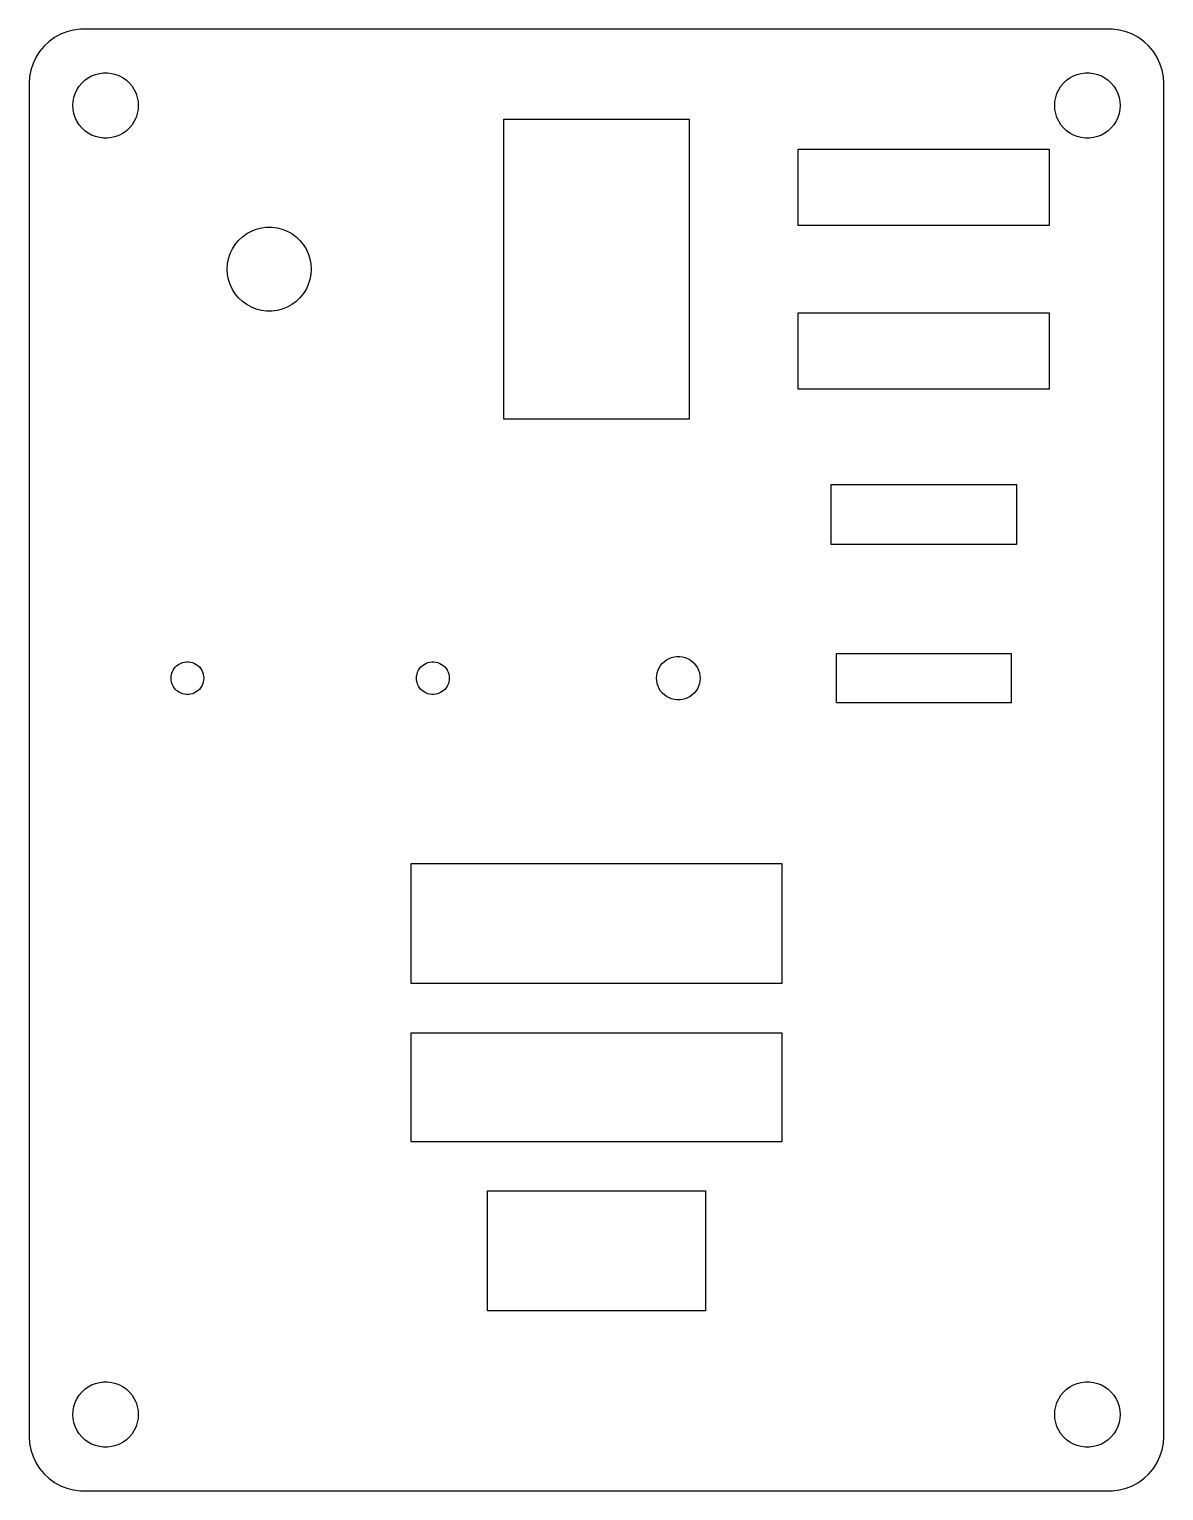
# Model space of a CAD drawing. Header units: metres. Extents: x -52 to 52, y -67 to 3091.
# Drawn here: x -52 to 52, y 221 to 355 of the extents above; entities that cross this region are included whole.
import ezdxf

# ---------------------------------------------------------------- set-up
doc = ezdxf.new("R2010")
doc.units = ezdxf.units.M

msp = doc.modelspace()

# ---------------------------------------------------------------- linework, layer by layer
for p, q in [((-50.1871, 353.853), (-50.6448, 353.423)), ((-49.6791, 354.222), (-50.1871, 353.853)), ((-49.1289, 354.524), (-49.6791, 354.222)), ((-48.5451, 354.755), (-49.1289, 354.524)), ((-47.9369, 354.911), (-48.5451, 354.755)), ((-47.3139, 354.99), (-47.9369, 354.911)), ((47.3139, 354.99), (-47.3139, 354.99)), ((47.9369, 354.911), (47.3139, 354.99)), ((48.5451, 354.755), (47.9369, 354.911)), ((49.1289, 354.524), (48.5451, 354.755)), ((49.6791, 354.222), (49.1289, 354.524)), ((50.1871, 353.853), (49.6791, 354.222)), ((50.6448, 353.423), (50.1871, 353.853)), ((-51.3815, 352.409), (-51.6489, 351.841)), ((-51.0451, 352.939), (-51.3815, 352.409)), ((-50.6448, 353.423), (-51.0451, 352.939)), ((51.0451, 352.939), (50.6448, 353.423)), ((51.3815, 352.409), (51.0451, 352.939)), ((51.6489, 351.841), (51.3815, 352.409)), ((-51.8429, 351.243), (-51.9606, 350.627)), ((-51.6489, 351.841), (-51.8429, 351.243)), ((51.8429, 351.243), (51.6489, 351.841)), ((51.9606, 350.627), (51.8429, 351.243)), ((-51.9606, 350.627), (-52, 350)), ((-52, 350), (-52, 226)), ((-47.6289, 349.445), (-47.427, 349.763)), ((-47.427, 349.763), (-47.1869, 350.054)), ((-47.1869, 350.054), (-46.9123, 350.312)), ((-46.9123, 350.312), (-46.6075, 350.533)), ((-46.6075, 350.533), (-46.2773, 350.714)), ((-46.2773, 350.714), (-45.927, 350.853)), ((-45.927, 350.853), (-45.5621, 350.947)), ((-45.5621, 350.947), (-45.1884, 350.994)), ((-45.1884, 350.994), (-44.8116, 350.994)), ((-44.8116, 350.994), (-44.4379, 350.947)), ((-44.4379, 350.947), (-44.0729, 350.853)), ((-44.0729, 350.853), (-43.7227, 350.714)), ((-43.7227, 350.714), (-43.3925, 350.533)), ((-43.3925, 350.533), (-43.0877, 350.312)), ((-43.0877, 350.312), (-42.8131, 350.054)), ((-42.8131, 350.054), (-42.5729, 349.763)), ((-42.5729, 349.763), (-42.3711, 349.445)), ((42.3711, 349.445), (42.5729, 349.763)), ((42.5729, 349.763), (42.8131, 350.054)), ((42.8131, 350.054), (43.0877, 350.312)), ((43.0877, 350.312), (43.3925, 350.533)), ((43.3925, 350.533), (43.7227, 350.714)), ((43.7227, 350.714), (44.0729, 350.853)), ((44.0729, 350.853), (44.4379, 350.947)), ((44.4379, 350.947), (44.8116, 350.994)), ((44.8116, 350.994), (45.1884, 350.994)), ((45.1884, 350.994), (45.5621, 350.947)), ((45.5621, 350.947), (45.927, 350.853)), ((45.927, 350.853), (46.2773, 350.714)), ((46.2773, 350.714), (46.6075, 350.533)), ((46.6075, 350.533), (46.9123, 350.312)), ((46.9123, 350.312), (47.1869, 350.054)), ((47.1869, 350.054), (47.427, 349.763)), ((47.427, 349.763), (47.6289, 349.445)), ((52, 350), (51.9606, 350.627)), ((52, 226), (52, 350)), ((-48, 348), (-47.9763, 348.376)), ((-47.9763, 348.376), (-47.9057, 348.746)), ((-47.9057, 348.746), (-47.7893, 349.104)), ((-47.7893, 349.104), (-47.6289, 349.445)), ((-42.3711, 349.445), (-42.2107, 349.104)), ((-42.2107, 349.104), (-42.0942, 348.746)), ((-42.0942, 348.746), (-42.0237, 348.376)), ((-42.0237, 348.376), (-42, 348)), ((42, 348), (42.0237, 348.376)), ((42.0237, 348.376), (42.0942, 348.746)), ((42.0942, 348.746), (42.2107, 349.104)), ((42.2107, 349.104), (42.3711, 349.445)), ((47.6289, 349.445), (47.7893, 349.104)), ((47.7893, 349.104), (47.9057, 348.746)), ((47.9057, 348.746), (47.9763, 348.376)), ((47.9763, 348.376), (48, 348)), ((-47.9763, 347.624), (-48, 348)), ((-47.9057, 347.254), (-47.9763, 347.624)), ((-47.7893, 346.896), (-47.9057, 347.254)), ((-42.0942, 347.254), (-42.2107, 346.896)), ((-42.0237, 347.624), (-42.0942, 347.254)), ((-42, 348), (-42.0237, 347.624)), ((42.0237, 347.624), (42, 348)), ((42.0942, 347.254), (42.0237, 347.624)), ((42.2107, 346.896), (42.0942, 347.254)), ((47.9057, 347.254), (47.7893, 346.896)), ((47.9763, 347.624), (47.9057, 347.254)), ((48, 348), (47.9763, 347.624)), ((-47.6289, 346.555), (-47.7893, 346.896)), ((-47.427, 346.237), (-47.6289, 346.555)), ((-47.1869, 345.946), (-47.427, 346.237)), ((-46.9123, 345.688), (-47.1869, 345.946)), ((-46.6075, 345.467), (-46.9123, 345.688)), ((-43.0877, 345.688), (-43.3925, 345.467)), ((-42.8131, 345.946), (-43.0877, 345.688)), ((-42.5729, 346.237), (-42.8131, 345.946)), ((-42.3711, 346.555), (-42.5729, 346.237)), ((-42.2107, 346.896), (-42.3711, 346.555)), ((-8.5, 319.25), (-8.5, 346.75)), ((-8.5, 346.75), (8.5, 346.75)), ((8.5, 346.75), (8.5, 319.25)), ((42.3711, 346.555), (42.2107, 346.896)), ((42.5729, 346.237), (42.3711, 346.555)), ((42.8131, 345.946), (42.5729, 346.237)), ((43.0877, 345.688), (42.8131, 345.946)), ((43.3925, 345.467), (43.0877, 345.688)), ((46.9123, 345.688), (46.6075, 345.467)), ((47.1869, 345.946), (46.9123, 345.688)), ((47.427, 346.237), (47.1869, 345.946)), ((47.6289, 346.555), (47.427, 346.237)), ((47.7893, 346.896), (47.6289, 346.555)), ((-46.2773, 345.286), (-46.6075, 345.467)), ((-45.927, 345.147), (-46.2773, 345.286)), ((-45.5621, 345.053), (-45.927, 345.147)), ((-45.1884, 345.006), (-45.5621, 345.053)), ((-44.8116, 345.006), (-45.1884, 345.006)), ((-44.4379, 345.053), (-44.8116, 345.006)), ((-44.0729, 345.147), (-44.4379, 345.053)), ((-43.7227, 345.286), (-44.0729, 345.147)), ((-43.3925, 345.467), (-43.7227, 345.286)), ((43.7227, 345.286), (43.3925, 345.467)), ((44.0729, 345.147), (43.7227, 345.286)), ((44.4379, 345.053), (44.0729, 345.147)), ((44.8116, 345.006), (44.4379, 345.053)), ((45.1884, 345.006), (44.8116, 345.006)), ((45.5621, 345.053), (45.1884, 345.006)), ((45.927, 345.147), (45.5621, 345.053)), ((46.2773, 345.286), (45.927, 345.147)), ((46.6075, 345.467), (46.2773, 345.286)), ((18.5, 337), (18.5, 344)), ((18.5, 344), (41.5, 344)), ((41.5, 344), (41.5, 337)), ((-32.0629, 336.251), (-31.6392, 336.484)), ((-31.6392, 336.484), (-31.1897, 336.662)), ((-31.1897, 336.662), (-30.7214, 336.782)), ((-30.7214, 336.782), (-30.2417, 336.842)), ((-30.2417, 336.842), (-29.7583, 336.842)), ((-29.7583, 336.842), (-29.2786, 336.782)), ((-29.2786, 336.782), (-28.8103, 336.662)), ((-28.8103, 336.662), (-28.3607, 336.484)), ((-28.3607, 336.484), (-27.9371, 336.251)), ((41.5, 337), (18.5, 337)), ((-33.3738, 334.855), (-33.1147, 335.263)), ((-33.1147, 335.263), (-32.8065, 335.635)), ((-32.8065, 335.635), (-32.4541, 335.966)), ((-32.4541, 335.966), (-32.0629, 336.251)), ((-27.9371, 336.251), (-27.5459, 335.966)), ((-27.5459, 335.966), (-27.1935, 335.635)), ((-27.1935, 335.635), (-26.8853, 335.263)), ((-26.8853, 335.263), (-26.6262, 334.855)), ((-33.8196, 333.483), (-33.729, 333.957)), ((-33.729, 333.957), (-33.5796, 334.417)), ((-33.5796, 334.417), (-33.3738, 334.855)), ((-26.6262, 334.855), (-26.4203, 334.417)), ((-26.4203, 334.417), (-26.271, 333.957)), ((-26.271, 333.957), (-26.1804, 333.483)), ((-33.85, 333), (-33.8196, 333.483)), ((-33.8196, 332.517), (-33.85, 333)), ((-33.729, 332.043), (-33.8196, 332.517)), ((-26.1804, 332.517), (-26.271, 332.043)), ((-26.1804, 333.483), (-26.15, 333)), ((-26.15, 333), (-26.1804, 332.517)), ((-33.5796, 331.583), (-33.729, 332.043)), ((-33.3738, 331.145), (-33.5796, 331.583)), ((-33.1147, 330.737), (-33.3738, 331.145)), ((-26.6262, 331.145), (-26.8853, 330.737)), ((-26.4203, 331.583), (-26.6262, 331.145)), ((-26.271, 332.043), (-26.4203, 331.583)), ((-32.8065, 330.364), (-33.1147, 330.737)), ((-32.4541, 330.034), (-32.8065, 330.364)), ((-32.0629, 329.749), (-32.4541, 330.034)), ((-31.6392, 329.516), (-32.0629, 329.749)), ((-27.9371, 329.749), (-28.3607, 329.516)), ((-27.5459, 330.034), (-27.9371, 329.749)), ((-27.1935, 330.364), (-27.5459, 330.034)), ((-26.8853, 330.737), (-27.1935, 330.364)), ((-31.1897, 329.338), (-31.6392, 329.516)), ((-30.7214, 329.218), (-31.1897, 329.338)), ((-30.2417, 329.158), (-30.7214, 329.218)), ((-29.7583, 329.158), (-30.2417, 329.158)), ((-29.2786, 329.218), (-29.7583, 329.158)), ((-28.8103, 329.338), (-29.2786, 329.218)), ((-28.3607, 329.516), (-28.8103, 329.338)), ((18.5, 322), (18.5, 329)), ((18.5, 329), (41.5, 329)), ((41.5, 329), (41.5, 322)), ((41.5, 322), (18.5, 322)), ((8.5, 319.25), (-8.5, 319.25)), ((21.5, 307.75), (21.5, 313.25)), ((21.5, 313.25), (38.5, 313.25)), ((38.5, 313.25), (38.5, 307.75)), ((38.5, 307.75), (21.5, 307.75)), ((6.88196, 297.402), (7.12523, 297.465)), ((7.12523, 297.465), (7.3744, 297.496)), ((7.3744, 297.496), (7.62558, 297.496)), ((7.62558, 297.496), (7.87476, 297.465)), ((7.87476, 297.465), (8.11803, 297.402)), ((22, 293.25), (22, 297.75)), ((22, 297.75), (38, 297.75)), ((38, 297.75), (38, 293.25)), ((-38.8947, 296.052), (-38.8145, 296.223)), ((-38.8145, 296.223), (-38.7135, 296.382)), ((-38.7135, 296.382), (-38.5934, 296.527)), ((-38.5934, 296.527), (-38.4561, 296.656)), ((-38.4561, 296.656), (-38.3037, 296.766)), ((-38.3037, 296.766), (-38.1387, 296.857)), ((-38.1387, 296.857), (-37.9635, 296.927)), ((-37.9635, 296.927), (-37.7811, 296.973)), ((-37.7811, 296.973), (-37.5942, 296.997)), ((-37.5942, 296.997), (-37.4058, 296.997)), ((-37.4058, 296.997), (-37.2189, 296.973)), ((-37.2189, 296.973), (-37.0365, 296.927)), ((-37.0365, 296.927), (-36.8613, 296.857)), ((-36.8613, 296.857), (-36.6963, 296.766)), ((-36.6963, 296.766), (-36.5439, 296.656)), ((-36.5439, 296.656), (-36.4065, 296.527)), ((-36.4065, 296.527), (-36.2865, 296.382)), ((-36.2865, 296.382), (-36.1855, 296.223)), ((-36.1855, 296.223), (-36.1053, 296.052)), ((-16.3947, 296.052), (-16.3145, 296.223)), ((-16.3145, 296.223), (-16.2135, 296.382)), ((-16.2135, 296.382), (-16.0934, 296.527)), ((-16.0934, 296.527), (-15.9561, 296.656)), ((-15.9561, 296.656), (-15.8037, 296.766)), ((-15.8037, 296.766), (-15.6387, 296.857)), ((-15.6387, 296.857), (-15.4635, 296.927)), ((-15.4635, 296.927), (-15.2811, 296.973)), ((-15.2811, 296.973), (-15.0942, 296.997)), ((-15.0942, 296.997), (-14.9058, 296.997)), ((-14.9058, 296.997), (-14.7189, 296.973)), ((-14.7189, 296.973), (-14.5365, 296.927)), ((-14.5365, 296.927), (-14.3613, 296.857)), ((-14.3613, 296.857), (-14.1963, 296.766)), ((-14.1963, 296.766), (-14.0439, 296.656)), ((-14.0439, 296.656), (-13.9065, 296.527)), ((-13.9065, 296.527), (-13.7865, 296.382)), ((-13.7865, 296.382), (-13.6855, 296.223)), ((-13.6855, 296.223), (-13.6053, 296.052)), ((5.56282, 295.997), (5.64044, 296.236)), ((5.64044, 296.236), (5.74738, 296.464)), ((5.74738, 296.464), (5.88196, 296.676)), ((5.88196, 296.676), (6.04205, 296.869)), ((6.04205, 296.869), (6.22514, 297.041)), ((6.22514, 297.041), (6.42834, 297.189)), ((6.42834, 297.189), (6.64844, 297.31)), ((6.64844, 297.31), (6.88196, 297.402)), ((8.11803, 297.402), (8.35155, 297.31)), ((8.35155, 297.31), (8.57164, 297.189)), ((8.57164, 297.189), (8.77484, 297.041)), ((8.77484, 297.041), (8.95793, 296.869)), ((8.95793, 296.869), (9.11803, 296.676)), ((9.11803, 296.676), (9.25261, 296.464)), ((9.25261, 296.464), (9.35954, 296.236)), ((9.35954, 296.236), (9.43716, 295.997)), ((-39, 295.5), (-38.9882, 295.688)), ((-38.9882, 295.312), (-39, 295.5)), ((-38.9882, 295.688), (-38.9529, 295.873)), ((-38.9529, 295.127), (-38.9882, 295.312)), ((-38.9529, 295.873), (-38.8947, 296.052)), ((-38.8947, 294.948), (-38.9529, 295.127)), ((-38.8145, 294.777), (-38.8947, 294.948)), ((-38.7135, 294.618), (-38.8145, 294.777)), ((-36.1855, 294.777), (-36.2865, 294.618)), ((-36.1053, 294.948), (-36.1855, 294.777)), ((-36.1053, 296.052), (-36.0471, 295.873)), ((-36.0471, 295.127), (-36.1053, 294.948)), ((-36.0471, 295.873), (-36.0118, 295.688)), ((-36.0118, 295.312), (-36.0471, 295.127)), ((-36.0118, 295.688), (-36, 295.5)), ((-36, 295.5), (-36.0118, 295.312)), ((-16.5, 295.5), (-16.4882, 295.688)), ((-16.4882, 295.312), (-16.5, 295.5)), ((-16.4882, 295.688), (-16.4529, 295.873)), ((-16.4529, 295.127), (-16.4882, 295.312)), ((-16.4529, 295.873), (-16.3947, 296.052)), ((-16.3947, 294.948), (-16.4529, 295.127)), ((-16.3145, 294.777), (-16.3947, 294.948)), ((-16.2135, 294.618), (-16.3145, 294.777)), ((-13.6855, 294.777), (-13.7865, 294.618)), ((-13.6053, 294.948), (-13.6855, 294.777)), ((-13.6053, 296.052), (-13.5471, 295.873)), ((-13.5471, 295.127), (-13.6053, 294.948)), ((-13.5471, 295.873), (-13.5118, 295.688)), ((-13.5118, 295.312), (-13.5471, 295.127)), ((-13.5118, 295.688), (-13.5, 295.5)), ((-13.5, 295.5), (-13.5118, 295.312)), ((5.5, 295.5), (5.51576, 295.751)), ((5.51576, 295.249), (5.5, 295.5)), ((5.51576, 295.751), (5.56282, 295.997)), ((5.56282, 295.003), (5.51576, 295.249)), ((5.64044, 294.764), (5.56282, 295.003)), ((5.74738, 294.536), (5.64044, 294.764)), ((9.35954, 294.764), (9.25261, 294.536)), ((9.43716, 295.003), (9.35954, 294.764)), ((9.43716, 295.997), (9.48422, 295.751)), ((9.48422, 295.249), (9.43716, 295.003)), ((9.48422, 295.751), (9.5, 295.5)), ((9.5, 295.5), (9.48422, 295.249)), ((-38.5934, 294.473), (-38.7135, 294.618)), ((-38.4561, 294.344), (-38.5934, 294.473)), ((-38.3037, 294.234), (-38.4561, 294.344)), ((-38.1387, 294.143), (-38.3037, 294.234)), ((-37.9635, 294.073), (-38.1387, 294.143)), ((-37.7811, 294.027), (-37.9635, 294.073)), ((-37.5942, 294.003), (-37.7811, 294.027)), ((-37.4058, 294.003), (-37.5942, 294.003)), ((-37.2189, 294.027), (-37.4058, 294.003)), ((-37.0365, 294.073), (-37.2189, 294.027)), ((-36.8613, 294.143), (-37.0365, 294.073)), ((-36.6963, 294.234), (-36.8613, 294.143)), ((-36.5439, 294.344), (-36.6963, 294.234)), ((-36.4065, 294.473), (-36.5439, 294.344)), ((-36.2865, 294.618), (-36.4065, 294.473)), ((-16.0934, 294.473), (-16.2135, 294.618)), ((-15.9561, 294.344), (-16.0934, 294.473)), ((-15.8037, 294.234), (-15.9561, 294.344)), ((-15.6387, 294.143), (-15.8037, 294.234)), ((-15.4635, 294.073), (-15.6387, 294.143)), ((-15.2811, 294.027), (-15.4635, 294.073)), ((-15.0942, 294.003), (-15.2811, 294.027)), ((-14.9058, 294.003), (-15.0942, 294.003)), ((-14.7189, 294.027), (-14.9058, 294.003)), ((-14.5365, 294.073), (-14.7189, 294.027)), ((-14.3613, 294.143), (-14.5365, 294.073)), ((-14.1963, 294.234), (-14.3613, 294.143)), ((-14.0439, 294.344), (-14.1963, 294.234)), ((-13.9065, 294.473), (-14.0439, 294.344)), ((-13.7865, 294.618), (-13.9065, 294.473)), ((5.88196, 294.324), (5.74738, 294.536)), ((6.04205, 294.131), (5.88196, 294.324)), ((6.22514, 293.959), (6.04205, 294.131)), ((6.42834, 293.811), (6.22514, 293.959)), ((6.64844, 293.69), (6.42834, 293.811)), ((6.88196, 293.598), (6.64844, 293.69)), ((7.12523, 293.535), (6.88196, 293.598)), ((7.3744, 293.504), (7.12523, 293.535)), ((7.62558, 293.504), (7.3744, 293.504)), ((7.87476, 293.535), (7.62558, 293.504)), ((8.11803, 293.598), (7.87476, 293.535)), ((8.35155, 293.69), (8.11803, 293.598)), ((8.57164, 293.811), (8.35155, 293.69)), ((8.77484, 293.959), (8.57164, 293.811)), ((8.95793, 294.131), (8.77484, 293.959)), ((9.11803, 294.324), (8.95793, 294.131)), ((9.25261, 294.536), (9.11803, 294.324)), ((38, 293.25), (22, 293.25)), ((-17, 267.5), (-17, 278.5)), ((-17, 278.5), (17, 278.5)), ((17, 278.5), (17, 267.5)), ((17, 267.5), (-17, 267.5)), ((-17, 253), (-17, 263)), ((-17, 263), (17, 263)), ((17, 263), (17, 253)), ((17, 253), (-17, 253)), ((-10, 237.5), (-10, 248.5)), ((-10, 248.5), (10, 248.5)), ((10, 248.5), (10, 237.5)), ((10, 237.5), (-10, 237.5)), ((-46.9123, 230.312), (-46.6075, 230.533)), ((-46.6075, 230.533), (-46.2773, 230.714)), ((-46.2773, 230.714), (-45.927, 230.853)), ((-45.927, 230.853), (-45.5621, 230.947)), ((-45.5621, 230.947), (-45.1884, 230.994)), ((-45.1884, 230.994), (-44.8116, 230.994)), ((-44.8116, 230.994), (-44.4379, 230.947)), ((-44.4379, 230.947), (-44.0729, 230.853)), ((-44.0729, 230.853), (-43.7227, 230.714)), ((-43.7227, 230.714), (-43.3925, 230.533)), ((-43.3925, 230.533), (-43.0877, 230.312)), ((43.0877, 230.312), (43.3925, 230.533)), ((43.3925, 230.533), (43.7227, 230.714)), ((43.7227, 230.714), (44.0729, 230.853)), ((44.0729, 230.853), (44.4379, 230.947)), ((44.4379, 230.947), (44.8116, 230.994)), ((44.8116, 230.994), (45.1884, 230.994)), ((45.1884, 230.994), (45.5621, 230.947)), ((45.5621, 230.947), (45.927, 230.853)), ((45.927, 230.853), (46.2773, 230.714)), ((46.2773, 230.714), (46.6075, 230.533)), ((46.6075, 230.533), (46.9123, 230.312)), ((-47.7893, 229.104), (-47.6289, 229.445)), ((-47.6289, 229.445), (-47.427, 229.763)), ((-47.427, 229.763), (-47.1869, 230.054)), ((-47.1869, 230.054), (-46.9123, 230.312)), ((-43.0877, 230.312), (-42.8131, 230.054)), ((-42.8131, 230.054), (-42.5729, 229.763)), ((-42.5729, 229.763), (-42.3711, 229.445)), ((-42.3711, 229.445), (-42.2107, 229.104)), ((42.2107, 229.104), (42.3711, 229.445)), ((42.3711, 229.445), (42.5729, 229.763)), ((42.5729, 229.763), (42.8131, 230.054)), ((42.8131, 230.054), (43.0877, 230.312)), ((46.9123, 230.312), (47.1869, 230.054)), ((47.1869, 230.054), (47.427, 229.763)), ((47.427, 229.763), (47.6289, 229.445)), ((47.6289, 229.445), (47.7893, 229.104)), ((-48, 228), (-47.9763, 228.376)), ((-47.9763, 227.624), (-48, 228)), ((-47.9763, 228.376), (-47.9057, 228.746)), ((-47.9057, 228.746), (-47.7893, 229.104)), ((-42.2107, 229.104), (-42.0942, 228.746)), ((-42.0942, 228.746), (-42.0237, 228.376)), ((-42.0237, 228.376), (-42, 228)), ((-42, 228), (-42.0237, 227.624)), ((42, 228), (42.0237, 228.376)), ((42.0237, 227.624), (42, 228)), ((42.0237, 228.376), (42.0942, 228.746)), ((42.0942, 228.746), (42.2107, 229.104)), ((47.7893, 229.104), (47.9057, 228.746)), ((47.9057, 228.746), (47.9763, 228.376)), ((47.9763, 228.376), (48, 228)), ((48, 228), (47.9763, 227.624)), ((-47.9057, 227.254), (-47.9763, 227.624)), ((-47.7893, 226.896), (-47.9057, 227.254)), ((-47.6289, 226.555), (-47.7893, 226.896)), ((-47.427, 226.237), (-47.6289, 226.555)), ((-42.3711, 226.555), (-42.5729, 226.237)), ((-42.2107, 226.896), (-42.3711, 226.555)), ((-42.0942, 227.254), (-42.2107, 226.896)), ((-42.0237, 227.624), (-42.0942, 227.254)), ((42.0942, 227.254), (42.0237, 227.624)), ((42.2107, 226.896), (42.0942, 227.254)), ((42.3711, 226.555), (42.2107, 226.896)), ((42.5729, 226.237), (42.3711, 226.555)), ((47.6289, 226.555), (47.427, 226.237)), ((47.7893, 226.896), (47.6289, 226.555)), ((47.9057, 227.254), (47.7893, 226.896)), ((47.9763, 227.624), (47.9057, 227.254)), ((-52, 226), (-51.9606, 225.373)), ((-51.9606, 225.373), (-51.8429, 224.757)), ((-47.1869, 225.946), (-47.427, 226.237)), ((-46.9123, 225.688), (-47.1869, 225.946)), ((-46.6075, 225.467), (-46.9123, 225.688)), ((-46.2773, 225.286), (-46.6075, 225.467)), ((-45.927, 225.147), (-46.2773, 225.286)), ((-45.5621, 225.053), (-45.927, 225.147)), ((-44.0729, 225.147), (-44.4379, 225.053)), ((-43.7227, 225.286), (-44.0729, 225.147)), ((-43.3925, 225.467), (-43.7227, 225.286)), ((-43.0877, 225.688), (-43.3925, 225.467)), ((-42.8131, 225.946), (-43.0877, 225.688)), ((-42.5729, 226.237), (-42.8131, 225.946)), ((42.8131, 225.946), (42.5729, 226.237)), ((43.0877, 225.688), (42.8131, 225.946)), ((43.3925, 225.467), (43.0877, 225.688)), ((43.7227, 225.286), (43.3925, 225.467)), ((44.0729, 225.147), (43.7227, 225.286)), ((44.4379, 225.053), (44.0729, 225.147)), ((45.927, 225.147), (45.5621, 225.053)), ((46.2773, 225.286), (45.927, 225.147)), ((46.6075, 225.467), (46.2773, 225.286)), ((46.9123, 225.688), (46.6075, 225.467)), ((47.1869, 225.946), (46.9123, 225.688)), ((47.427, 226.237), (47.1869, 225.946)), ((51.8429, 224.757), (51.9606, 225.373)), ((51.9606, 225.373), (52, 226)), ((-51.8429, 224.757), (-51.6489, 224.159)), ((-51.6489, 224.159), (-51.3815, 223.591)), ((-45.1884, 225.006), (-45.5621, 225.053)), ((-44.8116, 225.006), (-45.1884, 225.006)), ((-44.4379, 225.053), (-44.8116, 225.006)), ((44.8116, 225.006), (44.4379, 225.053)), ((45.1884, 225.006), (44.8116, 225.006)), ((45.5621, 225.053), (45.1884, 225.006)), ((51.3815, 223.591), (51.6489, 224.159)), ((51.6489, 224.159), (51.8429, 224.757)), ((-51.3815, 223.591), (-51.0451, 223.061)), ((-51.0451, 223.061), (-50.6448, 222.577)), ((-50.6448, 222.577), (-50.1871, 222.147)), ((50.1871, 222.147), (50.6448, 222.577)), ((50.6448, 222.577), (51.0451, 223.061)), ((51.0451, 223.061), (51.3815, 223.591)), ((-50.1871, 222.147), (-49.6791, 221.778)), ((-49.6791, 221.778), (-49.1289, 221.476)), ((-49.1289, 221.476), (-48.5451, 221.245)), ((-48.5451, 221.245), (-47.9369, 221.089)), ((-47.9369, 221.089), (-47.3139, 221.01)), ((47.3139, 221.01), (47.9369, 221.089)), ((47.9369, 221.089), (48.5451, 221.245)), ((48.5451, 221.245), (49.1289, 221.476)), ((49.1289, 221.476), (49.6791, 221.778)), ((49.6791, 221.778), (50.1871, 222.147)), ((-47.3139, 221.01), (47.3139, 221.01))]:
    msp.add_line(p, q)

doc.saveas('drawing.dxf')
